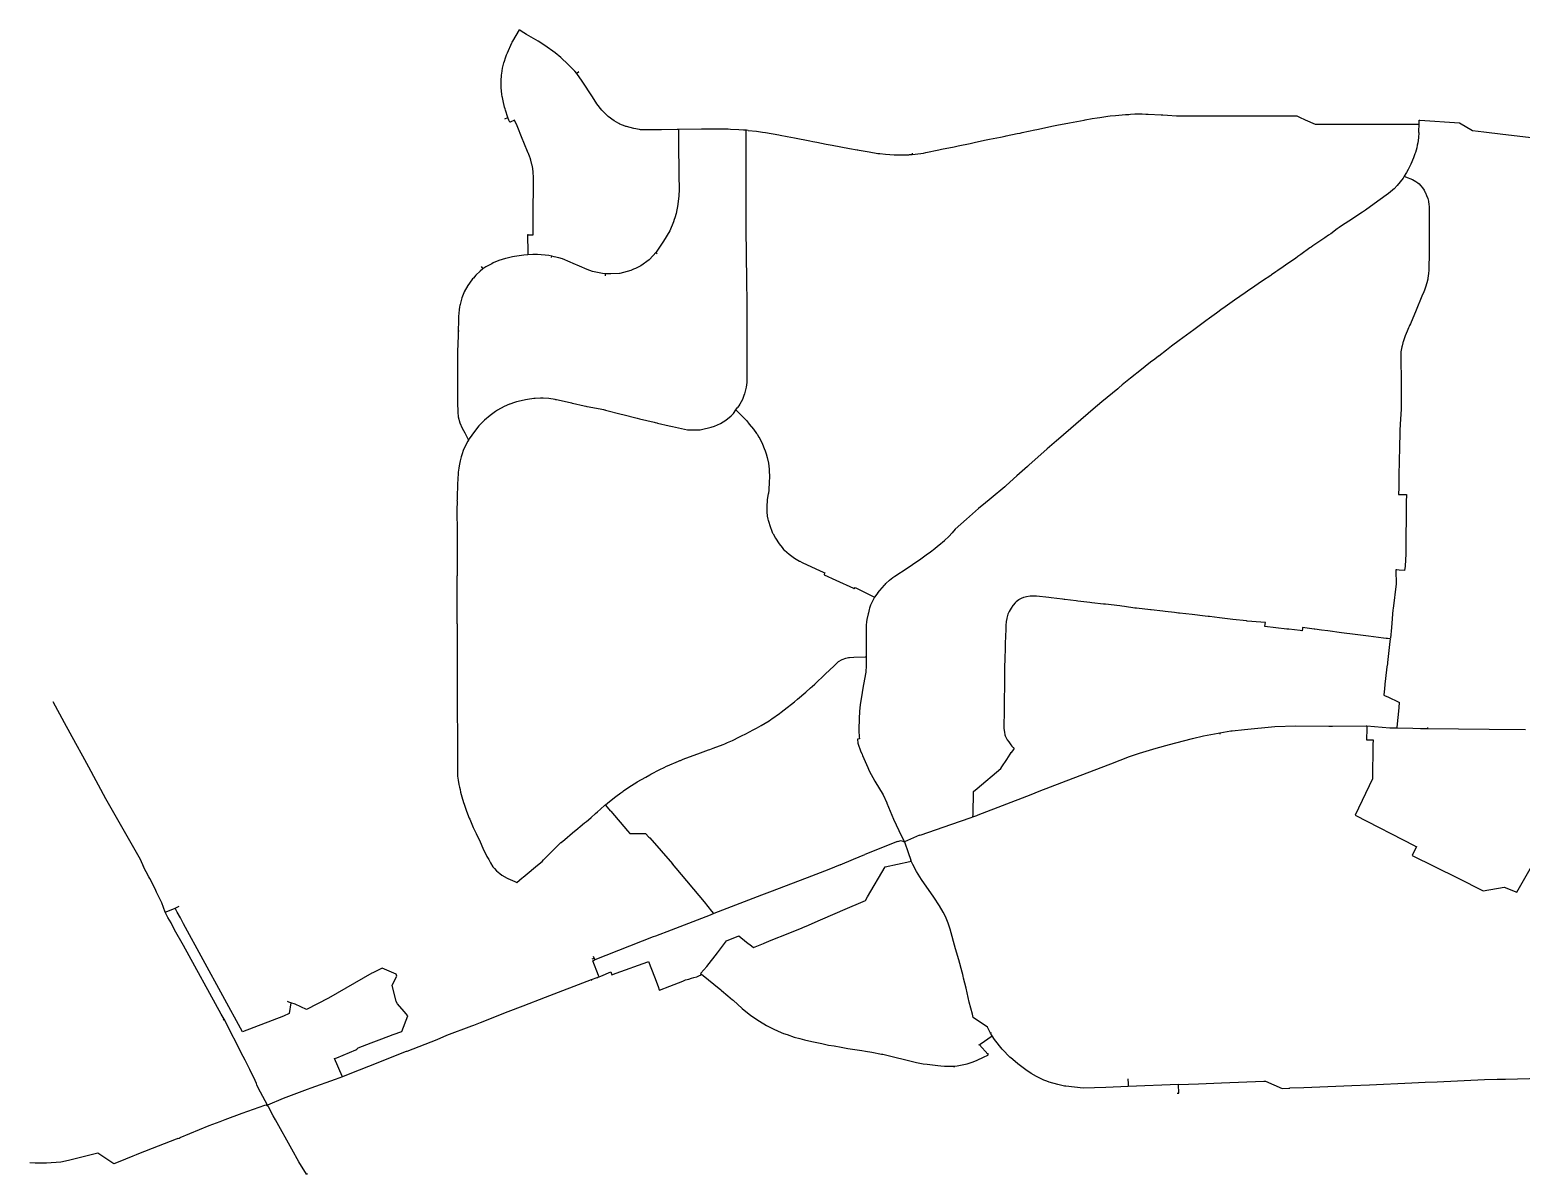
# Model space of a CAD drawing. Header units: inches. Extents: x 1024943 to 1043005, y 1856303 to 1868730.
# Drawn here: x 1024943 to 1032801, y 1862293 to 1868324 of the extents above; entities that cross this region are included whole.
import ezdxf

# ---------------------------------------------------------------- set-up
doc = ezdxf.new("R2010")
doc.units = ezdxf.units.IN
doc.header["$MEASUREMENT"] = 0
doc.layers.add('Water_Network', color=130, linetype='Continuous')

msp = doc.modelspace()

# ---------------------------------------------------------------- linework, layer by layer
at = {"layer": 'Water_Network', "elevation": 0}
for points in [[(1027484, 1868258.3), (1027486.8, 1868263.2), (1027522.4, 1868323.8)], [(1027810.9, 1868110), (1027779.6, 1868141.9), (1027740.9, 1868177.6), (1027710, 1868203.2), (1027657, 1868241.3), (1027620.7, 1868263.9), (1027559.4, 1868299.6), (1027530.8, 1868317.5), (1027522.4, 1868323.8)], [(1027447, 1867907.1), (1027444, 1867916.5), (1027435.9, 1867949), (1027432.5, 1867966.8), (1027431.5, 1867971.9), (1027429.2, 1867983.7), (1027425.5, 1868020.7), (1027425.7, 1868029.4), (1027426.2, 1868048.7), (1027426.3, 1868053.2), (1027428.5, 1868086.4), (1027429.5, 1868094), (1027432.9, 1868121.1), (1027435.2, 1868129.4), (1027440.8, 1868149.8), (1027443.3, 1868158.8), (1027448.9, 1868176.4), (1027455.1, 1868192.6), (1027457.7, 1868198.6), (1027459.6, 1868203), (1027482.5, 1868254.9)], [(1027482.5, 1868254.9), (1027484, 1868258.3)], [(1027814.9, 1868106), (1027810.9, 1868110)], [(1027825, 1868092.8), (1027814.9, 1868106)], [(1027835.7, 1868102.4), (1027825, 1868092.8)], [(1028060.5, 1867823.1), (1028051.6, 1867826.5), (1028046.1, 1867829.7), (1028021.2, 1867844.3), (1027989.7, 1867867.6), (1027966.9, 1867890.3), (1027956.9, 1867900.3), (1027930.7, 1867933.6), (1027906.7, 1867970.6), (1027852.8, 1868053.9), (1027825, 1868092.8)], [(1027461.3, 1867861.6), (1027449.3, 1867899.8), (1027447, 1867907.1)], [(1027446.2, 1867855.4), (1027461.3, 1867861.6)], [(1027467.4, 1867846.9), (1027461.3, 1867861.6)], [(1027473.8, 1867837.8), (1027471.3, 1867836.4), (1027468.5, 1867843.7), (1027467.4, 1867846.9)], [(1027577.5, 1867652), (1027569.4, 1867672.9), (1027568.8, 1867674.5), (1027545.7, 1867730.5), (1027537.5, 1867750.4), (1027509.7, 1867817.8), (1027496.9, 1867848.3), (1027473.8, 1867837.8)], [(1028086.2, 1867813.5), (1028083.4, 1867814.3), (1028070.1, 1867819.4), (1028060.5, 1867823.1)], [(1030171, 1867782.3), (1030238.8, 1867796.8), (1030249.2, 1867799), (1030336.4, 1867817.7), (1030353.4, 1867821.4)], [(1030353.4, 1867821.4), (1030420.5, 1867833.7), (1030497.7, 1867847.8), (1030504.1, 1867849)], [(1030504.1, 1867849), (1030540.7, 1867855.6), (1030566.6, 1867860.3), (1030580.3, 1867862.3), (1030621.9, 1867868.5), (1030635.8, 1867869.8), (1030662.4, 1867872.3), (1030715.7, 1867877.2)], [(1030715.7, 1867877.2), (1030732.5, 1867878.3), (1030742.3, 1867878.9), (1030765.4, 1867880.3), (1030803.9, 1867880.3), (1030823.6, 1867880), (1030826.4, 1867880), (1030834, 1867879.9)], [(1030834, 1867879.9), (1030835.4, 1867879.5)], [(1030835.4, 1867879.5), (1030903.9, 1867876), (1030912.7, 1867875.4), (1030936.9, 1867874), (1030985.2, 1867871), (1031002.2, 1867870), (1031057, 1867870.1)], [(1031057, 1867870.1), (1031067.3, 1867870.2), (1031147, 1867870.3), (1031231.8, 1867870.5), (1031251.8, 1867870.5), (1031260.6, 1867870.5)], [(1031260.6, 1867870.5), (1031318.3, 1867870.6), (1031398, 1867870.8), (1031423.8, 1867870.8)], [(1031423.8, 1867870.8), (1031477.5, 1867870.9), (1031491.5, 1867871)], [(1031491.5, 1867871), (1031574.1, 1867870.1), (1031608.4, 1867869.8)], [(1031608.4, 1867869.8), (1031617.9, 1867869.7), (1031632.1, 1867863.5), (1031662.9, 1867850), (1031715.2, 1867827.2), (1031730.2, 1867827.2), (1031789, 1867827.2)], [(1031789, 1867827.2), (1031853.5, 1867827.2)], [(1031853.5, 1867827.2), (1031940.9, 1867827.1), (1032039.3, 1867827.1), (1032055, 1867827.1)], [(1032055, 1867827.1), (1032134.3, 1867827.1), (1032153.8, 1867827.1), (1032192.4, 1867827)], [(1032192.4, 1867827), (1032221.2, 1867826.9)], [(1032221.2, 1867826.9), (1032262.4, 1867826.2)], [(1032261.3, 1867788.6), (1032262.4, 1867826.2)], [(1032262.4, 1867826.2), (1032263, 1867848.4)], [(1032263, 1867848.4), (1032266.2, 1867848.1)], [(1032266.2, 1867848.1), (1032475.4, 1867833.9), (1032543.8, 1867793.4), (1032604.5, 1867786.2)], [(1028353.4, 1867798.9), (1028271.5, 1867797.6), (1028250.6, 1867797.1), (1028223.9, 1867796.4), (1028183.4, 1867796.4), (1028160.2, 1867797.6), (1028155.9, 1867798.3), (1028124.5, 1867803), (1028086.2, 1867813.5)], [(1028360.7, 1867799.3), (1028353.4, 1867798.9)], [(1028360.7, 1867799.3), (1028359.8, 1867717.9)], [(1028563.6, 1867800.8), (1028534.4, 1867800.5), (1028481, 1867800), (1028360.7, 1867799.3)], [(1028567.3, 1867800.8), (1028563.6, 1867800.8)], [(1028716.2, 1867794.8), (1028703, 1867795.6), (1028679.2, 1867797), (1028635.2, 1867799.2), (1028621.7, 1867799.8), (1028617.3, 1867800), (1028588, 1867800.5), (1028567.3, 1867800.8)], [(1028716.2, 1867794.8), (1028715.5, 1867718.7)], [(1028727.7, 1867793.7), (1028719.4, 1867794.5), (1028716.2, 1867794.8)], [(1028727.7, 1867793.7), (1028771.1, 1867789.1), (1028803.3, 1867784.3), (1028819.3, 1867782), (1028889.7, 1867770.1), (1028896.2, 1867769)], [(1028896.2, 1867769), (1028933.6, 1867762.3), (1028971.6, 1867754.8), (1029053.4, 1867738.5), (1029068.7, 1867735.5)], [(1029926.2, 1867731.7), (1029982, 1867743.2), (1029999.6, 1867746.9), (1030056.9, 1867758.7), (1030080.9, 1867763.7), (1030087.2, 1867765)], [(1030087.2, 1867765), (1030145.8, 1867777), (1030160, 1867780), (1030171, 1867782.3)], [(1032261.1, 1867782.4), (1032260.1, 1867754.4), (1032256, 1867728.2), (1032253.1, 1867715.1), (1032250.3, 1867702.5), (1032243.1, 1867677.2), (1032240.8, 1867670.8), (1032232.8, 1867648.4), (1032219.6, 1867616.3), (1032218.9, 1867615), (1032205.5, 1867587.7), (1032196.2, 1867572.2), (1032184.7, 1867553.3)], [(1032261.1, 1867782.4), (1032261.3, 1867788.6)], [(1032604.5, 1867786.2), (1032704.7, 1867774.2)], [(1032704.7, 1867774.2), (1033078, 1867729.5)], [(1028359.7, 1867713.7), (1028361.4, 1867647.9), (1028361.5, 1867644.3), (1028363, 1867571.8), (1028363.2, 1867557.2), (1028364.5, 1867481.7), (1028362.2, 1867448.4), (1028357.5, 1867405.7), (1028356.9, 1867402.5), (1028347.8, 1867355.1), (1028340.9, 1867333.5), (1028337.9, 1867324.1)], [(1028359.8, 1867717.9), (1028359.7, 1867713.7)], [(1028715.5, 1867718.7), (1028715.5, 1867716.1)], [(1028715.5, 1867716.1), (1028715.7, 1867612.2), (1028715.7, 1867604), (1028715.8, 1867529), (1028715.9, 1867512.8), (1028716, 1867438.6), (1028716, 1867431.5)], [(1029068.7, 1867735.5), (1029089.5, 1867731.4), (1029139.4, 1867722), (1029169.5, 1867716.3)], [(1029169.5, 1867716.3), (1029216, 1867707.6), (1029261.9, 1867699), (1029302.7, 1867691.3), (1029305.7, 1867690.7)], [(1029305.7, 1867690.7), (1029311.8, 1867689.6)], [(1029311.8, 1867689.6), (1029343.4, 1867683.9), (1029365.4, 1867680), (1029410.1, 1867672.8), (1029414.7, 1867672.1), (1029421.1, 1867671.5), (1029451.4, 1867668.4), (1029496.3, 1867665.8), (1029497.7, 1867665.8), (1029573.6, 1867665.8), (1029578.5, 1867666.1), (1029591.8, 1867666.9)], [(1029591, 1867674.1), (1029591.8, 1867666.9)], [(1029591.8, 1867666.9), (1029638.2, 1867672.3), (1029651.9, 1867674.6), (1029664, 1867676.6)], [(1029664, 1867676.6), (1029732.6, 1867691), (1029746.8, 1867694), (1029813.7, 1867708), (1029834.4, 1867712.4), (1029897.1, 1867725.6), (1029919, 1867730.2), (1029926.2, 1867731.7)], [(1027595.1, 1867330.5), (1027595.1, 1867333), (1027595.4, 1867395.1), (1027595.5, 1867404.9), (1027595.7, 1867467.3), (1027595.8, 1867476), (1027596, 1867537.1), (1027596.1, 1867544.9), (1027594.7, 1867574.3), (1027592.4, 1867593.1), (1027589, 1867610.6), (1027588.2, 1867614.6), (1027582.5, 1867637.2), (1027578.5, 1867649), (1027577.5, 1867652)], [(1032184.7, 1867553.3), (1032178, 1867542.1), (1032147.1, 1867503.5), (1032130.6, 1867486.6)], [(1032184.7, 1867553.3), (1032190.5, 1867549.9)], [(1032190.5, 1867549.9), (1032227.6, 1867535.7), (1032244.8, 1867524.7), (1032255.5, 1867516.9), (1032262.6, 1867511.4), (1032270.7, 1867503)], [(1032270.7, 1867503), (1032271.9, 1867501.7), (1032280.4, 1867491.3), (1032288.6, 1867478.7), (1032295.4, 1867466.5), (1032296, 1867465.2), (1032302.3, 1867451.2), (1032308.2, 1867434.1), (1032311.8, 1867420.6), (1032312.4, 1867417.2), (1032314.7, 1867405.7), (1032316.2, 1867390.5), (1032316.5, 1867377.8), (1032316.6, 1867371.2), (1032316.5, 1867354.5), (1032316.1, 1867287.7), (1032316, 1867266.3), (1032315.6, 1867203.5), (1032315.5, 1867188.2), (1032315, 1867109.4)], [(1028716, 1867431.5), (1028716, 1867426.7), (1028715.9, 1867350.3), (1028715.9, 1867331.2), (1028715.8, 1867266.4), (1028715.8, 1867255.9)], [(1032130.6, 1867486.6), (1032125.2, 1867481.1), (1032122.4, 1867478.7), (1032101, 1867460.6), (1032046, 1867421), (1031980.2, 1867373.8), (1031964.1, 1867362.2)], [(1031964.1, 1867362.2), (1031945.7, 1867350.2), (1031912.4, 1867328.5), (1031853.7, 1867290.2), (1031840.9, 1867281.9)], [(1027567.6, 1867242.6), (1027595.5, 1867242.6), (1027595.4, 1867261.6), (1027595.1, 1867324.9), (1027595.1, 1867330.5)], [(1028337.9, 1867324.1), (1028334.1, 1867312.3), (1028314.4, 1867264.7), (1028281.5, 1867209.3), (1028245.6, 1867157.3)], [(1031840.9, 1867281.9), (1031830.8, 1867274.2), (1031797.4, 1867249), (1031785.6, 1867241), (1031766.7, 1867228.1), (1031703.7, 1867185.1), (1031694.1, 1867178.6), (1031687.6, 1867174.2)], [(1027567.6, 1867242.6), (1027564.2, 1867242.6), (1027564.4, 1867235.2), (1027565.9, 1867158.8)], [(1028715.8, 1867255.9), (1028715.9, 1867242.5), (1028716.6, 1867173.9), (1028716.8, 1867154.3), (1028717, 1867136.2)], [(1027458.1, 1867121.1), (1027449.5, 1867118.5), (1027414.1, 1867107.4), (1027384.3, 1867095.2), (1027376.4, 1867091), (1027345.3, 1867074.5), (1027330.4, 1867063.4)], [(1027464.1, 1867122.3), (1027458.1, 1867121.1)], [(1027566.7, 1867138.3), (1027546.1, 1867136.6), (1027496.4, 1867128.8), (1027485.5, 1867126.6), (1027464.1, 1867122.3)], [(1027565.9, 1867158.8), (1027566.7, 1867138.3)], [(1027693.3, 1867130.8), (1027677.3, 1867134.2), (1027617.5, 1867139.7), (1027592.3, 1867140.4), (1027566.7, 1867138.3)], [(1027692.2, 1867124.1), (1027693.3, 1867130.8)], [(1027790.1, 1867099.1), (1027748.7, 1867117.2), (1027730.3, 1867121.9), (1027706, 1867128), (1027693.3, 1867130.8)], [(1028240.5, 1867150.9), (1028227.7, 1867135), (1028205.2, 1867111.7), (1028162.5, 1867079.9), (1028134.3, 1867066.8), (1028123, 1867061.6)], [(1028245.6, 1867157.3), (1028240.5, 1867150.9)], [(1028240.5, 1867150.9), (1028248.1, 1867145.2)], [(1028717, 1867136.2), (1028717.7, 1867084.4), (1028718, 1867057.4), (1028718.8, 1866998.4), (1028719.2, 1866972.6), (1028719.9, 1866917.4)], [(1031687.6, 1867174.2), (1031639.9, 1867139.9), (1031624.3, 1867128.7), (1031610.9, 1867119), (1031571.1, 1867091.7), (1031545.7, 1867074.1), (1031517.7, 1867054.8)], [(1032315, 1867109.4), (1032315, 1867106.8), (1032314.9, 1867102.3), (1032314.4, 1867068.2), (1032314, 1867057.1), (1032312.5, 1867038.9), (1032309.2, 1867015.8), (1032308, 1867010.3), (1032303.6, 1866989.9), (1032296.9, 1866967.9), (1032290.9, 1866951.7)], [(1027330.4, 1867063.4), (1027314.9, 1867051.7), (1027293.4, 1867030.2), (1027279.6, 1867015.3), (1027275.7, 1867011), (1027258.6, 1866988.5), (1027249.9, 1866977.1), (1027232.1, 1866943.1), (1027230, 1866937.8), (1027219.6, 1866912.1), (1027215.7, 1866897.7), (1027210, 1866876.6), (1027208.8, 1866871)], [(1027321, 1867077.4), (1027330.4, 1867063.4)], [(1027976.4, 1867038.6), (1027959.9, 1867039.5), (1027907.1, 1867049.6), (1027878.7, 1867060.1), (1027839.5, 1867077.6), (1027805.3, 1867092.5), (1027790.1, 1867099.1)], [(1028123, 1867061.6), (1028108.9, 1867055), (1028051.5, 1867040.3), (1028050.1, 1867040.2), (1028003.3, 1867037.2), (1027976.4, 1867038.6)], [(1027976.5, 1867026.5), (1027976.4, 1867038.6)], [(1031517.7, 1867054.8), (1031508.3, 1867048.3), (1031484.8, 1867032.1), (1031480.7, 1867029.3), (1031437.9, 1867000.4), (1031415, 1866984.9), (1031380, 1866961.3), (1031371.2, 1866955.1), (1031346.1, 1866937.6), (1031290.9, 1866899.2), (1031278.3, 1866890.5), (1031228.4, 1866855.7)], [(1032290.9, 1866951.7), (1032287.5, 1866943.5)], [(1028719.9, 1866917.4), (1028719.9, 1866915.6)], [(1028719.9, 1866915.6), (1028719.9, 1866909.6), (1028720, 1866886.1), (1028720, 1866811.6), (1028720, 1866790.3), (1028720.1, 1866702.1), (1028720.2, 1866621.5)], [(1032287.5, 1866943.5), (1032278, 1866920.6), (1032247, 1866846.6), (1032216.8, 1866774.3), (1032213, 1866765.2), (1032210.5, 1866759.8)], [(1027208.8, 1866871), (1027207.5, 1866864.5), (1027204.1, 1866847.8), (1027201.1, 1866812.4), (1027200.7, 1866792.1), (1027199.4, 1866736.2)], [(1031159, 1866804.8), (1031139.8, 1866790.7), (1031075.5, 1866743.4), (1030998.4, 1866686.6), (1030957.3, 1866656.3), (1030931.3, 1866636.2), (1030890.7, 1866604.5), (1030889.5, 1866603.6), (1030869.7, 1866588.3), (1030848.4, 1866571.8)], [(1031224.4, 1866852.9), (1031194.9, 1866831.3), (1031159, 1866804.8)], [(1031228.4, 1866855.7), (1031224.4, 1866852.9)], [(1027199.4, 1866736.2), (1027198.8, 1866712.3), (1027196.9, 1866626.3), (1027195.6, 1866573.4), (1027195.4, 1866563.1)], [(1027205.1, 1866736.4), (1027199.4, 1866736.2)], [(1032210.5, 1866759.8), (1032207.7, 1866753.6), (1032199.9, 1866736.4), (1032189.5, 1866710.4), (1032178.7, 1866679.2), (1032177.6, 1866675.4), (1032177.2, 1866673.9), (1032172.7, 1866657.7), (1032171.9, 1866653.1)], [(1032171.9, 1866653.1), (1032167, 1866627.1)], [(1027195.4, 1866563.1), (1027195.3, 1866535)], [(1028720.2, 1866621.5), (1028720.4, 1866594.2), (1028720.9, 1866507.6), (1028721.1, 1866482.3), (1028720.2, 1866469.8), (1028719.9, 1866464.5), (1028716.8, 1866440.1), (1028712.5, 1866419.9), (1028708.1, 1866406.1), (1028705.2, 1866397.3), (1028701.2, 1866386.5), (1028697.3, 1866375.9), (1028684.4, 1866351.4), (1028678.6, 1866342.9)], [(1030848.4, 1866571.8), (1030819.1, 1866549), (1030800.2, 1866533.9), (1030742.9, 1866488.3), (1030732.8, 1866480.3), (1030698.9, 1866453.6), (1030679.8, 1866436.9), (1030674.8, 1866432.5)], [(1032167, 1866627.1), (1032166.2, 1866609.5), (1032165.9, 1866604.4), (1032166.7, 1866566.8), (1032168.2, 1866497.5), (1032168.4, 1866487.8)], [(1027195.3, 1866535), (1027195.8, 1866508.3), (1027196.1, 1866450.7), (1027196.2, 1866445.5), (1027196.7, 1866362.8), (1027197.1, 1866306.1), (1027198.9, 1866288.3), (1027199.3, 1866284.3), (1027208.8, 1866252), (1027220.9, 1866225.2), (1027234.1, 1866200.8), (1027239.8, 1866190.2)], [(1032168.4, 1866487.8), (1032168.5, 1866484.4), (1032168.7, 1866428.2), (1032168.8, 1866357.6)], [(1030674.8, 1866432.5), (1030619.4, 1866386.6), (1030591.6, 1866363.6)], [(1027564.4, 1866375.3), (1027554.1, 1866373.8), (1027547.3, 1866372.8), (1027506.9, 1866363), (1027496.8, 1866359.6), (1027471, 1866351.2), (1027469.6, 1866350.7), (1027442.1, 1866338.5), (1027406.7, 1866319), (1027396.8, 1866312.2), (1027389.7, 1866307.3), (1027367.5, 1866292), (1027337.6, 1866267.6), (1027313.7, 1866242.5), (1027309.1, 1866236.9), (1027285, 1866207.7), (1027257.8, 1866168.9)], [(1027879.5, 1866337.5), (1027873.9, 1866338.7), (1027864, 1866341), (1027802.2, 1866355), (1027797.7, 1866356), (1027790.5, 1866357.7), (1027717.9, 1866374), (1027714.2, 1866374.6), (1027711.5, 1866375.1), (1027677.5, 1866380.7), (1027646.9, 1866383.2), (1027634.1, 1866382.6), (1027604.8, 1866381.3), (1027598.5, 1866380.4), (1027564.4, 1866375.3)], [(1027975.8, 1866319.6), (1027971.9, 1866320.2), (1027967.8, 1866321), (1027899.5, 1866333), (1027890.4, 1866335.1), (1027879.5, 1866337.5)], [(1028663.2, 1866320.9), (1028672.2, 1866333.4)], [(1028678.6, 1866342.9), (1028672.2, 1866333.4)], [(1030545.7, 1866324.8), (1030362.4, 1866166)], [(1030591.6, 1866363.6), (1030545.7, 1866324.8)], [(1032168.8, 1866357.6), (1032168.8, 1866356), (1032168.9, 1866325.1), (1032163.5, 1866246.3), (1032161.1, 1866211.6)], [(1027975.8, 1866319.6), (1028058.8, 1866298.9), (1028068.1, 1866296.5), (1028142.3, 1866278), (1028155.9, 1866274.6), (1028231.9, 1866255.7), (1028237.9, 1866254.2), (1028246.4, 1866252.1), (1028250.1, 1866251.2)], [(1028250.1, 1866251.2), (1028311.5, 1866237.7), (1028329.7, 1866233.7), (1028407.2, 1866216.6), (1028410.8, 1866216.4), (1028435.3, 1866215.4), (1028440.1, 1866215.5), (1028474.4, 1866216.6), (1028503.1, 1866222.2), (1028511.7, 1866223.9), (1028531.9, 1866229.7), (1028550.3, 1866234.9), (1028581.4, 1866249.6), (1028609.6, 1866267.3), (1028637.7, 1866289.3), (1028644.7, 1866296.7), (1028648.1, 1866300.2)], [(1028648.1, 1866300.2), (1028649.9, 1866302.2), (1028663.2, 1866320.9)], [(1028710.4, 1866273.7), (1028663.2, 1866320.9)], [(1028710.4, 1866273.7), (1028720, 1866262.5), (1028733.7, 1866246.5), (1028755.6, 1866219.4), (1028772.2, 1866196), (1028774.4, 1866192.4), (1028783.5, 1866177.5)], [(1027255.4, 1866164.6), (1027250.3, 1866155.7), (1027239.8, 1866137.4), (1027225.7, 1866106.2), (1027220.5, 1866088.8), (1027215.9, 1866073.8), (1027210.6, 1866051.8), (1027204.3, 1866026.1), (1027202.5, 1866013.4), (1027199.4, 1865992.5), (1027197.1, 1865950.8), (1027196.4, 1865936.8), (1027196, 1865924), (1027194.1, 1865865.1), (1027193.5, 1865847.4)], [(1027239.8, 1866190.2), (1027250.9, 1866168)], [(1027250.9, 1866168), (1027255.4, 1866164.6)], [(1027257.8, 1866168.9), (1027255.4, 1866164.6)], [(1028783.5, 1866177.5), (1028788.3, 1866169.5), (1028802.9, 1866139.8), (1028812.1, 1866117.3), (1028816.9, 1866105.5), (1028822.4, 1866089.9), (1028828.4, 1866069.8)], [(1030362.4, 1866166), (1030352.6, 1866157.2)], [(1032161.1, 1866211.6), (1032161, 1866203.5), (1032159.4, 1866120.5), (1032158.1, 1866053.9), (1032158, 1866049.1), (1032156.6, 1865977.8), (1032156, 1865947.9), (1032155.5, 1865917.4)], [(1030302.8, 1866114.8), (1030207.2, 1866029.7), (1030199.9, 1866023.2), (1030143.3, 1865972.5), (1030087.9, 1865922.9)], [(1030352.6, 1866157.2), (1030302.8, 1866114.8)], [(1028828.4, 1866069.8), (1028834.1, 1866039.4), (1028837.8, 1866008.7), (1028838.3, 1865998.7), (1028839.8, 1865971.8), (1028838.8, 1865935.9), (1028836.5, 1865903.4), (1028835.9, 1865894.5)], [(1028832.7, 1865745), (1028829.5, 1865761), (1028829.5, 1865761.1), (1028827.4, 1865783.5), (1028827.4, 1865796.7), (1028827.4, 1865810), (1028829.5, 1865846.4), (1028834.1, 1865881.1)], [(1028835.9, 1865894.5), (1028834.8, 1865886.3), (1028834.1, 1865881.1)], [(1030087.9, 1865922.9), (1030079.7, 1865916.1), (1030008, 1865856.5), (1029967.6, 1865822.9)], [(1032155.5, 1865917.4), (1032155.2, 1865906.2), (1032154.7, 1865880.9), (1032154.6, 1865875.3), (1032159.7, 1865874.9)], [(1032159.7, 1865874.9), (1032195.9, 1865874.9), (1032195.4, 1865834.8), (1032195.1, 1865810.4), (1032194.5, 1865754.7), (1032194.4, 1865741.2), (1032193.5, 1865662.7), (1032193.4, 1865649.7), (1032192.9, 1865607.9), (1032192.7, 1865588.2), (1032192.5, 1865563), (1032188.8, 1865496.9), (1032186, 1865474), (1032157.2, 1865476.7)], [(1027193.5, 1865847.4), (1027193.2, 1865844.2)], [(1027193.2, 1865844.2), (1027194.8, 1865841.4), (1027194.7, 1865837.3), (1027193.3, 1865793.5), (1027193.4, 1865781), (1027193.4, 1865767.8), (1027193.5, 1865701.3), (1027193.5, 1865690.3), (1027193.6, 1865624.8), (1027193.6, 1865612.1), (1027193.8, 1865541.2), (1027193.8, 1865525.4), (1027193.9, 1865455.4), (1027193.9, 1865446.2)], [(1029967.6, 1865822.9), (1029951.4, 1865809.4), (1029941.5, 1865800.7), (1029878.9, 1865745.5), (1029818.2, 1865691.9)], [(1028858.4, 1865668.9), (1028852.1, 1865685.1), (1028846.4, 1865700), (1028834.1, 1865738.2), (1028832.7, 1865745)], [(1028858.4, 1865668.9), (1028858.9, 1865667.5), (1028870.8, 1865645.4), (1028890.6, 1865615.2), (1028907, 1865594.9), (1028914.5, 1865585.5), (1028919, 1865581.7)], [(1029501, 1865445.4), (1029503.3, 1865447), (1029521.6, 1865458.7), (1029544.8, 1865473.6), (1029573, 1865491.6), (1029581.8, 1865497.7), (1029605.9, 1865514.1), (1029630.4, 1865530.8), (1029651.7, 1865546.5), (1029665.6, 1865556.7), (1029688.5, 1865573.6), (1029711, 1865590.8), (1029725.8, 1865602.2), (1029732.4, 1865607.2), (1029762.8, 1865632.8), (1029766.1, 1865635.5), (1029781.5, 1865650.8), (1029785, 1865654.3)], [(1029818.2, 1865691.9), (1029802.2, 1865673.7), (1029785, 1865654.3)], [(1028919, 1865581.7), (1028943.7, 1865559.7), (1028972.2, 1865539), (1028998.7, 1865523.4), (1029000, 1865522.8), (1029011.5, 1865517.4), (1029084.9, 1865483.6), (1029122.8, 1865466.1), (1029131, 1865462.4), (1029128.6, 1865454.7)], [(1032146.1, 1865477.8), (1032140.4, 1865478.8), (1032140.5, 1865474.7)], [(1032140.5, 1865474.7), (1032141.2, 1865403.9)], [(1032157.2, 1865476.7), (1032146.1, 1865477.8)], [(1027194.1, 1865320.5), (1027194.1, 1865335.3), (1027194.1, 1865349.6), (1027194, 1865370.9), (1027193.9, 1865436.7), (1027193.9, 1865441.2), (1027193.9, 1865446.2)], [(1029128.6, 1865454.7), (1029127.5, 1865451.5), (1029190.4, 1865423), (1029283.1, 1865381.4)], [(1029283.1, 1865381.4), (1029287, 1865378.6), (1029287.7, 1865379.8)], [(1029287.7, 1865379.8), (1029290.7, 1865385.4), (1029390.3, 1865335.7)], [(1029410.7, 1865357.6), (1029420.9, 1865369.3), (1029445.1, 1865397.4), (1029448.7, 1865401.5)], [(1029448.7, 1865401.5), (1029453.1, 1865406.6), (1029472.1, 1865424.4), (1029490.7, 1865437.9), (1029501, 1865445.4)], [(1032141.2, 1865403.9), (1032125.8, 1865274.1), (1032124.9, 1865266.7)], [(1027194.4, 1865194.2), (1027194.4, 1865201.1), (1027194.5, 1865217.2), (1027194.3, 1865245), (1027194.2, 1865288), (1027194.1, 1865320.5)], [(1029391.8, 1865330.3), (1029372.1, 1865292.6), (1029367.6, 1865275.8)], [(1029390.3, 1865335.7), (1029393.9, 1865334)], [(1029393.9, 1865334), (1029391.8, 1865330.3)], [(1029410.7, 1865357.6), (1029393.9, 1865334)], [(1030134.9, 1865303.8), (1030124.1, 1865292.1), (1030123, 1865290.6), (1030113, 1865276.5), (1030107.7, 1865266.6), (1030103.7, 1865259.2), (1030096.5, 1865243.8), (1030092.4, 1865230.9)], [(1030392.4, 1865322.2), (1030383.4, 1865323.2), (1030323.6, 1865330.3), (1030311.3, 1865331.8), (1030246.3, 1865339.5), (1030244.3, 1865339.5), (1030228.4, 1865340), (1030213.2, 1865339.5), (1030193.8, 1865336.3), (1030179.5, 1865332.9), (1030178.1, 1865332.5), (1030165.9, 1865327.4), (1030155.9, 1865321.5), (1030153.1, 1865319.6), (1030145.9, 1865314.3), (1030140.4, 1865309.1), (1030134.9, 1865303.8)], [(1030685.3, 1865287.5), (1030610.4, 1865296.4), (1030599.7, 1865297.6), (1030539, 1865304.8), (1030527.5, 1865306.2), (1030465.1, 1865313.6), (1030455.6, 1865314.7), (1030396.5, 1865321.7), (1030392.4, 1865322.2)], [(1029367.6, 1865275.8), (1029365.5, 1865268.1), (1029361.3, 1865252), (1029359.9, 1865246.7), (1029353.2, 1865215.6), (1029351.7, 1865203.9), (1029349.5, 1865186.8), (1029348.9, 1865148.3), (1029349, 1865141), (1029349, 1865135.4), (1029349.4, 1865071.5), (1029349.5, 1865058.4), (1029349.6, 1865042.9)], [(1030092.4, 1865230.9), (1030090.2, 1865223.8), (1030089.8, 1865221.8), (1030087.2, 1865206), (1030085.7, 1865184.2), (1030084.9, 1865158.1), (1030084.1, 1865134.1), (1030082.5, 1865085.2), (1030081.7, 1865062.7), (1030080, 1865010.5), (1030079.4, 1864993.9), (1030079, 1864981.6)], [(1030696.2, 1865286.2), (1030685.3, 1865287.5)], [(1030710.6, 1865284.2), (1030696.2, 1865286.2)], [(1030764.3, 1865276.8), (1030710.6, 1865284.2)], [(1031000.9, 1865249.5), (1030995.1, 1865250.2), (1030974.6, 1865252.5), (1030924.3, 1865258.3), (1030911.8, 1865259.8), (1030851.4, 1865266.8), (1030846.7, 1865267.3), (1030773.7, 1865275.7), (1030764.3, 1865276.8)], [(1031151.4, 1865232.1), (1031136.1, 1865233.9), (1031067.4, 1865241.8), (1031000.9, 1865249.5)], [(1031158.3, 1865231.3), (1031151.4, 1865232.1)], [(1031357.7, 1865208), (1031354, 1865208.4), (1031281.6, 1865216.9), (1031210.4, 1865225.2), (1031158.3, 1865231.3)], [(1032124.9, 1865266.7), (1032116.6, 1865173.9), (1032111.7, 1865118.5)], [(1027194.4, 1865194.2), (1027194.5, 1865130.1), (1027194.5, 1865124.5)], [(1031452, 1865192.3), (1031453.8, 1865201.3), (1031428.2, 1865203), (1031357.7, 1865208)], [(1031648.1, 1865168.3), (1031647.3, 1865156.5), (1031645.7, 1865156.9), (1031635.5, 1865157.7), (1031576.5, 1865164.7), (1031566.1, 1865165.3), (1031449.8, 1865179.1), (1031452, 1865192.3)], [(1031714.1, 1865164.8), (1031710.7, 1865164.8), (1031648.4, 1865174.4), (1031648.1, 1865168.3)], [(1032088.4, 1865116.6), (1032074.7, 1865118.4), (1031995.7, 1865128.4), (1031925.5, 1865137.4), (1031854.4, 1865146.5), (1031781.4, 1865155.8), (1031748.8, 1865159.9), (1031714.1, 1865164.8)], [(1027194.5, 1865124.5), (1027194.5, 1865119.4), (1027194.6, 1865050.3), (1027194.6, 1865040.8)], [(1032096.5, 1865115.6), (1032088.4, 1865116.6)], [(1032111.1, 1865114), (1032096.5, 1865115.6)], [(1032111.1, 1865114), (1032107.5, 1865083.7), (1032103.8, 1865052.3)], [(1027194.6, 1865040.8), (1027194.6, 1865036.6), (1027194.7, 1864967.1), (1027194.8, 1864949.2), (1027194.9, 1864880.9), (1027194.9, 1864876.1), (1027195, 1864795.1), (1027195, 1864792.9), (1027195.1, 1864719), (1027195.2, 1864703.1)], [(1029065, 1864863.9), (1029078.8, 1864876.1), (1029091.8, 1864888.4), (1029121, 1864916.4), (1029135.7, 1864930.5), (1029179.1, 1864970.8), (1029188.7, 1864980), (1029204.2, 1864994.7), (1029223.7, 1865006.3), (1029242.1, 1865013), (1029256.2, 1865015.2), (1029262.3, 1865016.1), (1029284.3, 1865017.9), (1029343.6, 1865018.8)], [(1029349.8, 1865018.9), (1029349.9, 1865000.3), (1029350.2, 1864969.7), (1029347.3, 1864942.7), (1029346.9, 1864938.5), (1029345.9, 1864929.4), (1029337.4, 1864882.3), (1029334.3, 1864864.6), (1029322.9, 1864797.7), (1029319.6, 1864778.4), (1029318, 1864766.5)], [(1029343.6, 1865018.8), (1029349.8, 1865018.9)], [(1029349.6, 1865042.9), (1029349.8, 1865018.9)], [(1032103.8, 1865052.3), (1032096.3, 1864989.9), (1032095.4, 1864982.7), (1032093.5, 1864967.1), (1032091.6, 1864951.2), (1032082.4, 1864874.7)], [(1030078.9, 1864977.4), (1030078.6, 1864948.7), (1030078.3, 1864925.7), (1030077.9, 1864884.8)], [(1030079, 1864981.6), (1030078.9, 1864977.4)], [(1028852.2, 1864692.9), (1028892, 1864721.1), (1028901.7, 1864728.4), (1028918.2, 1864741), (1028971.6, 1864781.6), (1028987.9, 1864796), (1029031.1, 1864834.1), (1029055.8, 1864855.8), (1029065, 1864863.9)], [(1030077.9, 1864884.8), (1030077.8, 1864879), (1030077.5, 1864853.5), (1030077, 1864807.5), (1030076.9, 1864790.1), (1030076.3, 1864742.5), (1030076.2, 1864736.8), (1030075.8, 1864716.3), (1030074.9, 1864669.3), (1030075.6, 1864641), (1030077.4, 1864622.9), (1030080.4, 1864609.2), (1030082.6, 1864603.1), (1030084.9, 1864597), (1030092.6, 1864582.2), (1030100.4, 1864570.7), (1030112.3, 1864555.5), (1030117.4, 1864549)], [(1032082.4, 1864874.7), (1032079.7, 1864849), (1032078.4, 1864836.9), (1032076.4, 1864818.2), (1032084.4, 1864814.5), (1032097.2, 1864808.5), (1032155.8, 1864781.2), (1032158.3, 1864780.1), (1032155.4, 1864750), (1032146.3, 1864648.1)], [(1025063.4, 1864784.3), (1025123.9, 1864674)], [(1029318, 1864766.5), (1029314.1, 1864733.1), (1029312.5, 1864693.5), (1029312.3, 1864688.5), (1029310.4, 1864642), (1029311.4, 1864622.7), (1029312.3, 1864605.3), (1029312.8, 1864597.9)], [(1025123.9, 1864674), (1025184, 1864564.3)], [(1027195.2, 1864703.1), (1027195.3, 1864637.3), (1027195.4, 1864551.3), (1027195.5, 1864470.8), (1027195.6, 1864399.6)], [(1028526.3, 1864531.7), (1028542.5, 1864537.8), (1028596.7, 1864557.9), (1028604.4, 1864561.2), (1028619.1, 1864567.8), (1028645, 1864579.3), (1028682.7, 1864597.6), (1028692.5, 1864602.4), (1028715.3, 1864613.5), (1028753.9, 1864634.3), (1028760.9, 1864638.2), (1028771.8, 1864644.3), (1028795.4, 1864657.5), (1028837.6, 1864682.6), (1028846.8, 1864689.1), (1028852.2, 1864692.9)], [(1029312.8, 1864597.9), (1029313.5, 1864587.6), (1029302.9, 1864585.3)], [(1031021.9, 1864576.8), (1031069.5, 1864589.1), (1031127.6, 1864602.4), (1031203.2, 1864616.5)], [(1031203.2, 1864616.5), (1031212.7, 1864618.8)], [(1031212.7, 1864618.8), (1031271.4, 1864628.8)], [(1031212.7, 1864618.8), (1031213.5, 1864612.7)], [(1031271.4, 1864628.8), (1031278.6, 1864630), (1031343.1, 1864637.1)], [(1031343.1, 1864637.1), (1031502.9, 1864652.3), (1031614, 1864656.2), (1031787.9, 1864654.6)], [(1031787.9, 1864654.6), (1031806.7, 1864654.7)], [(1031806.7, 1864654.7), (1031984.5, 1864656)], [(1031984.5, 1864656), (1031987.5, 1864655.7)], [(1031987.2, 1864642.5), (1031986, 1864582.1), (1032019.9, 1864581.3)], [(1031987.5, 1864655.7), (1031987.2, 1864642.5)], [(1031987.5, 1864655.7), (1032109, 1864645.6), (1032146.1, 1864644.9)], [(1032146.3, 1864648.1), (1032146.1, 1864644.9)], [(1032146.1, 1864644.9), (1032229.5, 1864643.3)], [(1032229.5, 1864643.3), (1032270, 1864642.5), (1032309.1, 1864642.1)], [(1032309.1, 1864642.1), (1032309, 1864647.1)], [(1032309.1, 1864642.1), (1032632.7, 1864638.5)], [(1032632.7, 1864638.5), (1032823.8, 1864636.4)], [(1025184, 1864564.3), (1025220.3, 1864498.1), (1025251.5, 1864440)], [(1028370.4, 1864474), (1028385.8, 1864479.7), (1028437, 1864498.7), (1028462.4, 1864508.1), (1028519.4, 1864529.2), (1028526.3, 1864531.7)], [(1029302.9, 1864585.3), (1029305.2, 1864563.8)], [(1029305.2, 1864563.8), (1029321.5, 1864519.7), (1029327.6, 1864505.7), (1029330.5, 1864499), (1029358.2, 1864435.7), (1029365.5, 1864418.8), (1029394.9, 1864365.1), (1029400.4, 1864355.2), (1029433.6, 1864301.4), (1029438.9, 1864292.8), (1029439.5, 1864291.4)], [(1029912.4, 1864189.4), (1029915.6, 1864309.2), (1029934.8, 1864325.7), (1030058.6, 1864431.3), (1030063.7, 1864439), (1030089.8, 1864478.3), (1030108.2, 1864505.8), (1030114, 1864514.6), (1030114.9, 1864515.7), (1030126.9, 1864531.1)], [(1030117.4, 1864549), (1030123.5, 1864541.2)], [(1030123.5, 1864541.2), (1030129.2, 1864534)], [(1030126.9, 1864531.1), (1030129.2, 1864534)], [(1030638, 1864455.6), (1030737.7, 1864494), (1030788.8, 1864511), (1030876.9, 1864537.8), (1030948.4, 1864557.8), (1031021.9, 1864576.8)], [(1032019.7, 1864555.7), (1032018, 1864376.7), (1031926.7, 1864185.6), (1032240.5, 1864023.6), (1032242.7, 1864022.6)], [(1032019.9, 1864581.3), (1032019.7, 1864555.7)], [(1025251.5, 1864440), (1025341.2, 1864272.7), (1025383.3, 1864199.2)], [(1028215.3, 1864400.5), (1028262.9, 1864426.4), (1028284.3, 1864436.5), (1028298.1, 1864443), (1028303.2, 1864445.4), (1028359.8, 1864469.5), (1028367.8, 1864472.9)], [(1028367.8, 1864472.9), (1028370.4, 1864474)], [(1030260.8, 1864311), (1030440.3, 1864379.6), (1030638, 1864455.6)], [(1027195.6, 1864399.6), (1027196.7, 1864391.2), (1027197.9, 1864380.8), (1027199.3, 1864369.9), (1027203.6, 1864347.3), (1027206.9, 1864332.8)], [(1027975.1, 1864239.2), (1027997.2, 1864256.7), (1028030.5, 1864283.4), (1028057.3, 1864303.2), (1028066.9, 1864310.4), (1028070.9, 1864313.3), (1028104.5, 1864336.6), (1028135.2, 1864356), (1028143, 1864361), (1028187.7, 1864385.5), (1028210.3, 1864397.8), (1028215.3, 1864400.5)], [(1027206.9, 1864332.8), (1027209.8, 1864319.6), (1027212.7, 1864307), (1027219.3, 1864282.3), (1027227.4, 1864251.9), (1027230.7, 1864242.6), (1027243.3, 1864206.7), (1027257.4, 1864170), (1027260.3, 1864163.3), (1027279.4, 1864119.3), (1027280.8, 1864116.3), (1027294.2, 1864087.9), (1027314.8, 1864044.1), (1027330.3, 1864011.2), (1027350.9, 1863967.6), (1027360.5, 1863950.9)], [(1029439.5, 1864291.4), (1029457.6, 1864250.3), (1029458.5, 1864248.2), (1029493.9, 1864163.2), (1029534.9, 1864074.3)], [(1029940.1, 1864186.6), (1030218.1, 1864294.8), (1030260.8, 1864311)], [(1027875.7, 1864152), (1027885.6, 1864159.9), (1027900.2, 1864172.8), (1027923.9, 1864193.8), (1027934.4, 1864203.2), (1027950.2, 1864217.2), (1027973.1, 1864237.5), (1027975.1, 1864239.2)], [(1028004, 1864206.7), (1027975.1, 1864239.2)], [(1028004, 1864206.7), (1028091.9, 1864103.2), (1028105, 1864087.9), (1028116.7, 1864087.9), (1028186.9, 1864087.9), (1028205, 1864069.1)], [(1025383.3, 1864199.2), (1025524.6, 1863952.4)], [(1027740.5, 1864040.5), (1027741.7, 1864041.5), (1027761, 1864057.7), (1027802.3, 1864092.2), (1027830.4, 1864115.6), (1027841.6, 1864125), (1027865.5, 1864143.9), (1027875.7, 1864152)], [(1029639.6, 1864082.2), (1029795.1, 1864135.8), (1029902.9, 1864172.9), (1029912.2, 1864176.1)], [(1029912.2, 1864176.1), (1029912.4, 1864189.4)], [(1029912.2, 1864176.1), (1029932.9, 1864183.8)], [(1029932.9, 1864183.8), (1029940.1, 1864186.6)], [(1028205, 1864069.1), (1028208.8, 1864065.1)], [(1028208.8, 1864065.1), (1028328.9, 1863928)], [(1029515, 1864046), (1029342.8, 1863977.3)], [(1029515, 1864046), (1029533.3, 1864052.4), (1029548.8, 1864044.3), (1029551.5, 1864045.1)], [(1029534.9, 1864074.3), (1029551.5, 1864045.1)], [(1029630.2, 1864079), (1029551.5, 1864045.1)], [(1029551.5, 1864045.1), (1029569.8, 1863988.4), (1029584.5, 1863948.2)], [(1029630.2, 1864079), (1029639.6, 1864082.2)], [(1027655.3, 1863955.5), (1027682.8, 1863982.9), (1027740.5, 1864040.5)], [(1029282.7, 1863952.9), (1029342.8, 1863977.3)], [(1032242.7, 1864022.6), (1032248.9, 1864019.4), (1032226.1, 1863972.7), (1032465.2, 1863854)], [(1025524.6, 1863952.4), (1025541.5, 1863912.7)], [(1025574.2, 1863850.7), (1025569.1, 1863860.3), (1025541.5, 1863912.7)], [(1027360.5, 1863950.9), (1027370.6, 1863933.2), (1027382.7, 1863912), (1027391.1, 1863903.2), (1027402.2, 1863891.7), (1027420, 1863877.6), (1027430, 1863869.7), (1027458.3, 1863852.4), (1027462, 1863850.8), (1027498.3, 1863835.1), (1027509.1, 1863830.4), (1027537.6, 1863854.4), (1027542.6, 1863858.6), (1027552.7, 1863867.1), (1027617.4, 1863921.4), (1027641.4, 1863941.5)], [(1027641.4, 1863941.5), (1027649.4, 1863949.6), (1027655.3, 1863955.5)], [(1028348.8, 1863906.6), (1028328.9, 1863928)], [(1028496.8, 1863728.2), (1028348.8, 1863906.6)], [(1029212.1, 1863924.2), (1029151.9, 1863899.4), (1029038.6, 1863855.6)], [(1029212.1, 1863924.2), (1029282.7, 1863952.9)], [(1029357.1, 1863754.4), (1029449.7, 1863912.7), (1029579.5, 1863940.9)], [(1029579.5, 1863940.9), (1029586.7, 1863942.8)], [(1029586.7, 1863942.8), (1029584.5, 1863948.2)], [(1029641.2, 1863846.4), (1029615.1, 1863889.1), (1029595.8, 1863925), (1029586.7, 1863942.8)], [(1032465.2, 1863854), (1032600, 1863787.1), (1032711, 1863806.3), (1032777.3, 1863779.5), (1032855.4, 1863913.8), (1033007.8, 1863914.4)], [(1025602.4, 1863797.1), (1025574.2, 1863850.7)], [(1029038.6, 1863855.6), (1028839.5, 1863778.8)], [(1029770.8, 1863642.7), (1029767.2, 1863650.5), (1029755.7, 1863673.7), (1029735.4, 1863707.6), (1029706.4, 1863752.9), (1029641.2, 1863846.4)], [(1025656.5, 1863673.5), (1025638.1, 1863723.9), (1025610.9, 1863779.9), (1025602.4, 1863797.1)], [(1028798.3, 1863763), (1028546.2, 1863666.2)], [(1028839.5, 1863778.8), (1028798.3, 1863763)], [(1029322.1, 1863724.7), (1029345.6, 1863734.8), (1029357.1, 1863754.4)], [(1025656.5, 1863673.5), (1025661.4, 1863676)], [(1025705.2, 1863581.4), (1025686.7, 1863617.6), (1025670.6, 1863646.3), (1025656.5, 1863673.5)], [(1025661.4, 1863676), (1025708.4, 1863695.7)], [(1025708.4, 1863695.7), (1025730, 1863704.9)], [(1026317.3, 1863196.9), (1026309.8, 1863139.2), (1026280.2, 1863126.1), (1026063.9, 1863043.8), (1025752, 1863613.3), (1025736.3, 1863644.1), (1025719.9, 1863673.3), (1025708.4, 1863695.7)], [(1028526.8, 1863658.7), (1028321.5, 1863579.7)], [(1028536.3, 1863679.8), (1028496.8, 1863728.2)], [(1028546.2, 1863666.2), (1028526.8, 1863658.7)], [(1028546.2, 1863666.2), (1028536.3, 1863679.8)], [(1029109.2, 1863633.4), (1029251.1, 1863694.3), (1029322.1, 1863724.7)], [(1025751.7, 1863497.4), (1025705.2, 1863581.4)], [(1028321.5, 1863579.7), (1028239.2, 1863548), (1028227.3, 1863543.4)], [(1028849.6, 1863526.6), (1028937.9, 1863561.8), (1029012.5, 1863592)], [(1029012.5, 1863592), (1029019.1, 1863594.8)], [(1029019.1, 1863594.8), (1029032.4, 1863600.5), (1029109.2, 1863633.4)], [(1029858.9, 1863344.7), (1029855.6, 1863358.2), (1029838, 1863423.3), (1029820.9, 1863481.2), (1029791.6, 1863583.7), (1029781.9, 1863615.6), (1029770.8, 1863642.7)], [(1025951.3, 1863137), (1025751.7, 1863497.4)], [(1028227.3, 1863543.4), (1027920.4, 1863422.4)], [(1028509.4, 1863387), (1028565.3, 1863459.8), (1028613.7, 1863522.8), (1028677.6, 1863549.1), (1028719.5, 1863516.2)], [(1028719.5, 1863516.2), (1028744.9, 1863496.1)], [(1028744.9, 1863496.1), (1028755.1, 1863488.5), (1028808.3, 1863509.4), (1028811.5, 1863510.6), (1028849.6, 1863526.6)], [(1027905.4, 1863427.2), (1027916.7, 1863431.2)], [(1027939.7, 1863339.9), (1027909.4, 1863417.8), (1027920.4, 1863422.4)], [(1027916.7, 1863431.2), (1027913, 1863441)], [(1027919.2, 1863426.1), (1027916.7, 1863431.2)], [(1027920.4, 1863422.4), (1027919.2, 1863426.1)], [(1026745.5, 1863352.2), (1026515.7, 1863221.6)], [(1026750.1, 1863354.5), (1026745.5, 1863352.2)], [(1026872.1, 1863203.1), (1026851.2, 1863288.8), (1026876.9, 1863337), (1026872.4, 1863347.2), (1026800, 1863378.7), (1026750.1, 1863354.5)], [(1027942.1, 1863333.6), (1027939.7, 1863339.9)], [(1027942.1, 1863333.6), (1027951.2, 1863337.3)], [(1027951.2, 1863337.3), (1028003.7, 1863358.9), (1028009.8, 1863343.7), (1028031.8, 1863352.3)], [(1028031.8, 1863352.3), (1028198.2, 1863412), (1028203.1, 1863413.2), (1028233.3, 1863333.4), (1028252.8, 1863281.8), (1028258.7, 1863264.8), (1028260.9, 1863263.7), (1028314.4, 1863284.4)], [(1028314.4, 1863284.4), (1028382.7, 1863311), (1028397.6, 1863316.6), (1028415.3, 1863321.5), (1028429.9, 1863325.7), (1028441.5, 1863329), (1028456.9, 1863334), (1028470.6, 1863339.9), (1028476.9, 1863342.8), (1028481.1, 1863347.4)], [(1028479, 1863352.5), (1028477.2, 1863350.5), (1028481.1, 1863347.4)], [(1028509.4, 1863387), (1028479, 1863352.5)], [(1028481.1, 1863347.4), (1028582.8, 1863265)], [(1029860.7, 1863336.4), (1029858.9, 1863344.7)], [(1029863, 1863326.6), (1029860.7, 1863336.4)], [(1027900.1, 1863316.9), (1027658.2, 1863223.7), (1027540.5, 1863178.3), (1027462.1, 1863148.1), (1027316.3, 1863090.8), (1027298.7, 1863083.9), (1027280.3, 1863076.6)], [(1027929.4, 1863328.4), (1027900.1, 1863316.9)], [(1027900.1, 1863316.9), (1027901.6, 1863313.5)], [(1027929.4, 1863328.4), (1027935.5, 1863330.8)], [(1027935.5, 1863330.8), (1027942.1, 1863333.6)], [(1028582.8, 1863265), (1028587.7, 1863260.8), (1028588, 1863260.5)], [(1028588, 1863260.5), (1028621, 1863232.4)], [(1029892.4, 1863199.1), (1029875.6, 1863273.6), (1029863, 1863326.6)], [(1026308.1, 1863199.8), (1026299.8, 1863203.6)], [(1026317.3, 1863196.9), (1026312.3, 1863198.6), (1026308.1, 1863199.8)], [(1026340, 1863189.8), (1026317.3, 1863196.9)], [(1026515.7, 1863221.6), (1026400, 1863161), (1026340, 1863189.8)], [(1026797.1, 1863006.2), (1026857.1, 1863028.7), (1026902.9, 1863045.9), (1026933.7, 1863126.8), (1026914.8, 1863149.9), (1026879.7, 1863190.5), (1026872.1, 1863203.1)], [(1028621, 1863232.4), (1028645.1, 1863211.7), (1028647.8, 1863209.4), (1028695.5, 1863167.1), (1028742.3, 1863129.1), (1028787, 1863099.5), (1028824.1, 1863077), (1028862, 1863056.6), (1028901.5, 1863039.5)], [(1030003.8, 1863036.7), (1029989.4, 1863068.5), (1029913.2, 1863118.2), (1029908.9, 1863136.5), (1029892.4, 1863199.1)], [(1025966.1, 1863110.1), (1025951.3, 1863137)], [(1025961.3, 1863106.7), (1025966.1, 1863110.1)], [(1026076.6, 1862894.2), (1026066.4, 1862914), (1025966.1, 1863110.1)], [(1027138.6, 1863023.2), (1027086.9, 1863001.8), (1026928.3, 1862939.9)], [(1027269.4, 1863072.5), (1027138.6, 1863023.2)], [(1027280.3, 1863076.6), (1027269.4, 1863072.5)], [(1028901.5, 1863039.5), (1028913.2, 1863034.8), (1028933, 1863028.4), (1028970.3, 1863015.6), (1029000.1, 1863007.6), (1029025.1, 1863001), (1029062.9, 1862991.8), (1029089.8, 1862986.6), (1029115, 1862981.4), (1029150.6, 1862973.6), (1029180.1, 1862969.2), (1029217.4, 1862962.3), (1029252.6, 1862956)], [(1029950, 1862977.6), (1030013.5, 1863021.6)], [(1030007.8, 1863038.6), (1030003.8, 1863036.7)], [(1030013.5, 1863021.6), (1030003.8, 1863036.7)], [(1030109, 1862907.8), (1030107.8, 1862908.8), (1030065.2, 1862952.3), (1030025.7, 1863002.7), (1030013.5, 1863021.6)], [(1026559.5, 1862906.2), (1026660.2, 1862948.3)], [(1026660.2, 1862948.3), (1026666.3, 1862951.2), (1026672.1, 1862959.1), (1026741.3, 1862985.3)], [(1026741.3, 1862985.3), (1026797.1, 1863006.2)], [(1029252.6, 1862956), (1029325.9, 1862944.5)], [(1029325.9, 1862944.5), (1029346.3, 1862941.1)], [(1029946.4, 1862975.2), (1029942.1, 1862972.4)], [(1029950, 1862977.6), (1029946.4, 1862975.2)], [(1029946.4, 1862975.2), (1029989.9, 1862926.2)], [(1026139.1, 1862764.2), (1026136.3, 1862770.8), (1026129.9, 1862786), (1026102.3, 1862844.6), (1026076.6, 1862894.2)], [(1026548.4, 1862902.7), (1026559.5, 1862906.2)], [(1026588.3, 1862809.2), (1026548.4, 1862902.7)], [(1026928.3, 1862939.9), (1026925.8, 1862939), (1026823.8, 1862898.9), (1026784.9, 1862883.6), (1026620.4, 1862818.5)], [(1029346.3, 1862941.1), (1029379.1, 1862935.8), (1029430.9, 1862926.2), (1029436.6, 1862925), (1029615, 1862881.1)], [(1029615, 1862881.1), (1029649.8, 1862874), (1029670, 1862872.2), (1029726.9, 1862866.3), (1029742, 1862864.4), (1029762, 1862862.9), (1029781.8, 1862862.6), (1029814, 1862862.4)], [(1029814, 1862862.4), (1029829.6, 1862864), (1029846.3, 1862866.9), (1029880.8, 1862874.8), (1029903.4, 1862882), (1029913, 1862885.7)], [(1029913, 1862885.7), (1029934.6, 1862894.1), (1029968.3, 1862909.2), (1029990, 1862919.8)], [(1029992.9, 1862928.7), (1029989.9, 1862926.2)], [(1029989.9, 1862926.2), (1029993, 1862922.2), (1029990, 1862919.8)], [(1030148.9, 1862875.5), (1030109, 1862907.8)], [(1030400.8, 1862756.5), (1030394.9, 1862757.1), (1030358.9, 1862765.1), (1030314.3, 1862778.6), (1030301.5, 1862783.5), (1030285.9, 1862789.4), (1030247.1, 1862807.4), (1030219.3, 1862823.8), (1030190.3, 1862842.7), (1030148.9, 1862875.5)], [(1026589.5, 1862806.2), (1026552.3, 1862792.8), (1026423.8, 1862746.5), (1026404.3, 1862739.4), (1026276.9, 1862691.5)], [(1026589.5, 1862806.2), (1026588.3, 1862809.2)], [(1026620.4, 1862818.5), (1026589.5, 1862806.2)], [(1029813.1, 1862857.4), (1029814, 1862862.4)], [(1030728.8, 1862796), (1030730.2, 1862769.4)], [(1032674.1, 1862791.4), (1032607.8, 1862789.6), (1032357.4, 1862778.5)], [(1032718, 1862792.6), (1032674.1, 1862791.4)], [(1033039.1, 1862801.5), (1033032.7, 1862801.3), (1032718, 1862792.6)], [(1026145.8, 1862748.3), (1026139.1, 1862764.2)], [(1026195.3, 1862656.1), (1026145.8, 1862748.3)], [(1030730.3, 1862754.5), (1030612, 1862749.9), (1030493, 1862747.1), (1030400.8, 1862756.5)], [(1030730.2, 1862769.4), (1030730.3, 1862754.5)], [(1030995.6, 1862765), (1030730.3, 1862754.5)], [(1030987.9, 1862720.5), (1030994.4, 1862720.6), (1030997.5, 1862720.6), (1030995.6, 1862765)], [(1030995.6, 1862765), (1031100.5, 1862769.2)], [(1031100.5, 1862769.2), (1031222.5, 1862774), (1031445, 1862782.8)], [(1031445, 1862782.8), (1031452.6, 1862783.1), (1031541, 1862744.3), (1031575.9, 1862745.9), (1031582.3, 1862746.2)], [(1031654.6, 1862748.1), (1031582.3, 1862746.2)], [(1031908.8, 1862758.7), (1031654.6, 1862748.1)], [(1032002.2, 1862762.8), (1031908.8, 1862758.7)], [(1032224.9, 1862772.6), (1032002.2, 1862762.8)], [(1032357.4, 1862778.5), (1032294.4, 1862775.7), (1032224.9, 1862772.6)], [(1025972.5, 1862581.3), (1026061.7, 1862614.3), (1026181.8, 1862656.5)], [(1026181.8, 1862656.5), (1026187.3, 1862658.4), (1026191.6, 1862654.8), (1026195.3, 1862656.1)], [(1026276.9, 1862691.5), (1026195.3, 1862656.1)], [(1026198.3, 1862650.8), (1026195.3, 1862656.1)], [(1026200.3, 1862647.2), (1026198.3, 1862650.8)], [(1026237.2, 1862579.6), (1026225.4, 1862601.3), (1026200.3, 1862647.2)], [(1025729.8, 1862483.6), (1025735.1, 1862485.8), (1025888.4, 1862548.9), (1025945.5, 1862570.9)], [(1025945.5, 1862570.9), (1025972.5, 1862581.3)], [(1026322.6, 1862425), (1026237.2, 1862579.6)], [(1025713.6, 1862478.1), (1025619.8, 1862441)], [(1025723.1, 1862480.8), (1025713.6, 1862478.1)], [(1025723.1, 1862480.8), (1025729.8, 1862483.6)], [(1025301.5, 1862403.1), (1025237.4, 1862387.4)], [(1025502.9, 1862394.8), (1025485.3, 1862387.8), (1025407.5, 1862357), (1025384.6, 1862348.5), (1025301.5, 1862403.1)], [(1025515.1, 1862399.6), (1025502.9, 1862394.8)], [(1025619.8, 1862441), (1025515.1, 1862399.6)], [(1026360.8, 1862357.6), (1026322.6, 1862425)], [(1025237.4, 1862387.4), (1025147.2, 1862365.3), (1025105.9, 1862356.6), (1025031.2, 1862351.6), (1024971, 1862351.6), (1024942.7, 1862352.2)], [(1026399.9, 1862293.2), (1026360.8, 1862357.6)], [(1026399.9, 1862293.2), (1026406.6, 1862296.5)]]:
    msp.add_lwpolyline(points, dxfattribs=at)

doc.saveas('drawing.dxf')
